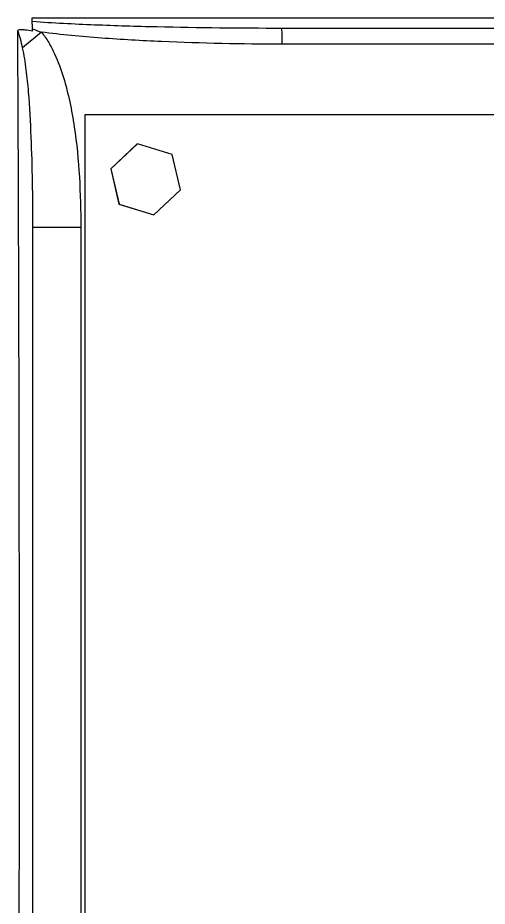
# Paper-space layout '_Top' of a CAD drawing. Header units: inches. Extents: x -16.5 to 11.4, y -8.4 to 5.1.
# Drawn here: x -11.111 to -9.949, y -0.487 to 1.715 of the extents above; entities that cross this region are included whole.
import ezdxf

# ---------------------------------------------------------------- set-up
doc = ezdxf.new("R2010")
doc.units = ezdxf.units.IN
doc.header["$MEASUREMENT"] = 0

psp = doc.layouts.new('_Top')

# ---------------------------------------------------------------- linework, layer by layer
at = {"color": 7, "linetype": 'Continuous', "lineweight": 25}
for p, q in [((-11.0753, 1.682), (-11.0755, 1.7154)), ((-11.0527, 1.6797), (-11.0995, 1.641)), ((-10.4571, 1.69), (-8.866, 1.69)), ((-8.826, 1.65), (-10.4566, 1.65)), ((-10.9453, 1.475), (-10.9453, -1.465)), ((-8.9452, 1.475), (-10.9453, 1.475)), ((-10.9451, 1.475), (-10.9451, -1.465)), ((-10.8154, 1.4027), (-10.8812, 1.3413)), ((-10.815, 1.4027), (-10.8808, 1.3413)), ((-10.8154, 1.4027), (-10.815, 1.4027)), ((-10.7289, 1.3765), (-10.815, 1.4027)), ((-10.7086, 1.2887), (-10.7289, 1.3765)), ((-10.8812, 1.3413), (-10.8808, 1.3413)), ((-10.8812, 1.3413), (-10.8609, 1.2535)), ((-10.8808, 1.3413), (-10.8605, 1.2535)), ((-10.7744, 1.2273), (-10.7086, 1.2887)), ((-10.8609, 1.2535), (-10.8605, 1.2535)), ((-10.8609, 1.2535), (-10.7748, 1.2273)), ((-10.8605, 1.2535), (-10.7744, 1.2273)), ((-10.7748, 1.2273), (-10.7744, 1.2273)), ((-11.0738, -1.1962), (-11.0738, 1.1962)), ((-11.0738, 1.1962), (-10.9553, 1.1962)), ((-10.9553, 1.1962), (-10.9553, -1.1962))]:
    psp.add_line(p, q, dxfattribs=at)
psp.add_arc((-11.221, 1.66), 0.7644, 359.2506, 2.2493, dxfattribs=at)
for points, knots in [([(-11.0755, 1.7154), (-10.8053, 1.7153), (-10.5352, 1.7152), (-10.265, 1.7151), (-9.9941, 1.715), (-9.7232, 1.7149), (-9.4523, 1.7148)], [0, 0, 0, 0, 0.02072908, 0.02072908, 0.02072908, 0.04151513, 0.04151513, 0.04151513, 0.04151513]), ([(-11.0754, 1.7066), (-11.024, 1.7029), (-10.9725, 1.7003), (-10.8695, 1.6962), (-10.8179, 1.6946), (-10.6633, 1.691), (-10.5602, 1.69), (-10.4571, 1.69)], [0, 0, 0, 0, 0.25, 0.25, 0.5, 0.5, 1, 1, 1, 1]), ([(-11.0753, 1.682), (-11.0813, 1.6832), (-11.0873, 1.6843), (-11.0964, 1.6853), (-11.0995, 1.6855), (-11.1056, 1.6854), (-11.1087, 1.6851), (-11.1114, 1.6839)], [0, 0, 0, 0, 0.5, 0.5, 0.75, 0.75, 1, 1, 1, 1]), ([(-11.1114, -1.6839), (-11.1111, -1.6166), (-11.1107, -1.5487), (-11.1102, -1.4119), (-11.1099, -1.3429), (-11.1091, -1.135), (-11.1087, -0.9953), (-11.108, -0.7142), (-11.1078, -0.5726), (-11.1075, -0.3589), (-11.1074, -0.2874), (-11.1074, -0.1799), (-11.1074, -0.1439), (-11.1073, -0.072), (-11.1073, -0.0359), (-11.1073, 0.1442), (-11.1074, 0.2875), (-11.1078, 0.5722), (-11.108, 0.7137), (-11.1085, 0.9248), (-11.1087, 0.9949), (-11.1091, 1.1347), (-11.1094, 1.2044), (-11.1101, 1.4126), (-11.1107, 1.5493), (-11.1114, 1.6839)], [0, 0, 0, 0, 0.0625, 0.0625, 0.125, 0.125, 0.25, 0.25, 0.375, 0.375, 0.4375, 0.4375, 0.46875, 0.46875, 0.5, 0.5, 0.625, 0.625, 0.75, 0.75, 0.8125, 0.8125, 0.875, 0.875, 1, 1, 1, 1]), ([(-11.0995, 1.641), (-11.1012, 1.6483), (-11.1029, 1.6556), (-11.1057, 1.6664), (-11.1066, 1.6699), (-11.1081, 1.6753), (-11.1087, 1.677), (-11.1099, 1.6806), (-11.1105, 1.6823), (-11.1114, 1.6839)], [0, 0, 0, 0, 0.5, 0.5, 0.75, 0.75, 0.875, 0.875, 1, 1, 1, 1]), ([(-11.0527, 1.6797), (-11.046, 1.6715), (-11.0401, 1.6629), (-11.0294, 1.6448), (-11.0246, 1.6354), (-11.0115, 1.6069), (-11.0044, 1.5873), (-10.9921, 1.5474), (-10.987, 1.5271), (-10.9783, 1.4862), (-10.9746, 1.4656), (-10.9654, 1.4039), (-10.9614, 1.3625), (-10.9564, 1.2795), (-10.9553, 1.2379), (-10.9553, 1.1962)], [0, 0, 0, 0, 0.0625, 0.0625, 0.125, 0.125, 0.25, 0.25, 0.375, 0.375, 0.5, 0.5, 0.75, 0.75, 1, 1, 1, 1]), ([(-10.4566, 1.65), (-10.5562, 1.65), (-10.6557, 1.6519), (-10.8048, 1.6585), (-10.8545, 1.6613), (-10.9538, 1.6688), (-11.0033, 1.6733), (-11.0527, 1.6797)], [0, 0, 0, 0, 0.5, 0.5, 0.75, 0.75, 1, 1, 1, 1]), ([(-11.0738, 1.1962), (-11.074, 1.2711), (-11.075, 1.3457), (-11.0796, 1.4571), (-11.0816, 1.4942), (-11.0862, 1.5496), (-11.088, 1.568), (-11.0914, 1.5955), (-11.0927, 1.6047), (-11.0957, 1.6229), (-11.0973, 1.632), (-11.0995, 1.641)], [0, 0, 0, 0, 0.5, 0.5, 0.75, 0.75, 0.875, 0.875, 0.9375, 0.9375, 1, 1, 1, 1])]:
    psp.add_open_spline(points, degree=3, knots=knots, dxfattribs=at)
for points in [[(-11.0754, 1.7066), (-11.0755, 1.7093), (-11.0755, 1.7123), (-11.0755, 1.7154)], [(-11.0753, 1.688), (-11.0753, 1.6947), (-11.0754, 1.7011), (-11.0754, 1.7066)], [(-11.0753, 1.688), (-11.0678, 1.6853), (-11.0602, 1.6825), (-11.0527, 1.6797)], [(-11.0753, 1.682), (-11.0753, 1.684), (-11.0753, 1.686), (-11.0753, 1.688)]]:
    psp.add_open_spline(points, degree=3, dxfattribs=at)

doc.saveas('drawing.dxf')
